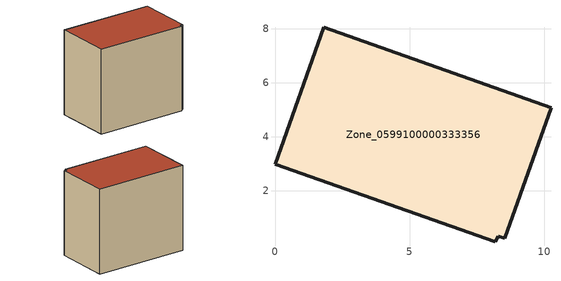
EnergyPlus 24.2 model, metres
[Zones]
Zone_0599100000333356
 floor ground (C_G): 8.53,0.22 8.28,0.31 8.19,0.09 0,2.98 1.81,8.07 10.25,5.08 z0.43
 wall outside (C_F): 10.25,5.08 1.81,8.07 0,2.98 8.19,0.09 8.28,0.31 8.53,0.22 10.25,5.08 z0.43:8.39
 roof outside (C_R): 8.28,0.31 8.53,0.22 10.25,5.08 1.81,8.07 0,2.98 8.19,0.09 z8.39
[BUILDING]
Pand.0599100000333356: North Axis=0; Terrain=City; Loads Convergence Tolerance Value=0.04; Temperature Convergence Tolerance Value=0.4; Solar Distribution=FullExterior; Maximum Number of Warmup Days=25; Minimum Number of Warmup Days=1
[Site:Location]
Rotterdam.The.Hague.AP_ZH_NLD Design_Conditions: Latitude=51.96; Longitude=4.45; Time Zone=1; Elevation=-4.5
[SITE:GROUNDTEMPERATURE:BUILDINGSURFACE]
18, 18, 18, 18, 18, 18, 18, 18, 18, 18, 18, 18
[MATERIAL] Thermal Absorptance=0.9; Solar Absorptance=0.7; Visible Absorptance=0.7
Name | Roughness | Thickness | Conductivity | Density | Specific Heat
G.TI.1975-1991 | MediumSmooth | 0.15 | 0.288461 | 540 | 1210
F.TI.1975-1991 | Rough | 0.3 | 0.230769 | 1920 | 840
R.TI.1975-1991 | MediumRough | 0.2 | 0.153846 | 1500 | 1000
[CONSTRUCTION]
C_G: G.TI.1975-1991
C_F: F.TI.1975-1991
C_R: R.TI.1975-1991
[ZONE]
Zone_0599100000333356: Type=1; Multiplier=1; Ceiling Height=Autocalculate; Volume=Autocalculate; Floor Area=autocalculate; Part of Total Floor Area=Yes
[ZONEINFILTRATION:DESIGNFLOWRATE]
Infil_Zone_0599100000333356: Zone or ZoneList or Space or SpaceList=Zone_0599100000333356; Schedule=AlwaysOn; Design Flow Rate Calculation Method=Flow/Area; Flow Rate per Floor Area=0.003; Constant Term Coefficient=1; Temperature Term Coefficient=0; Velocity Term Coefficient=0; Velocity Squared Term Coefficient=0
[HVACTEMPLATE:ZONE:IDEALLOADSAIRSYSTEM]
Zone_0599100000333356: Maximum Heating Supply Air Temperature=50; Minimum Cooling Supply Air Temperature=13; Maximum Heating Supply Air Humidity Ratio=0.0156; Minimum Cooling Supply Air Humidity Ratio=0.0077; Heating Limit=NoLimit; Cooling Limit=NoLimit; Dehumidification Control Type=ConstantSensibleHeatRatio; Cooling Sensible Heat Ratio=0.7; Dehumidification Setpoint=60; Humidification Control Type=None; Humidification Setpoint=30; Outdoor Air Method=None; Outdoor Air Flow Rate per Person=0.00944; Outdoor Air Flow Rate per Zone Floor Area=0; Outdoor Air Flow Rate per Zone=0; Demand Controlled Ventilation Type=None; Outdoor Air Economizer Type=NoEconomizer; Heat Recovery Type=None; Sensible Heat Recovery Effectiveness=0.7; Latent Heat Recovery Effectiveness=0.65
[ZONECONTROL:THERMOSTAT]
ThermostatControl_Zone_0599100000333356: Zone or ZoneList=Zone_0599100000333356; Control Type Schedule=DualSetpointControlType; Control 1=Thermostat_Zone_0599100000333356; Temperature Difference Between Cutout And Setpoint=0
[THERMOSTATSETPOINT:DUALSETPOINT]
Thermostat_Zone_0599100000333356: Heating Setpoint Temperature Schedule=HeatingSetpoint_Zone_0599100000333356; Cooling Setpoint Temperature Schedule=CoolingSetpoint_Zone_0599100000333356
[SCHEDULE:COMPACT]
HeatingSetpoint_Zone_0599100000333356: Through: 12/31, For: AllDays, Until: 24:00, 21
CoolingSetpoint_Zone_0599100000333356: Through: 12/31, For: AllDays, Until: 24:00, 24
DualSetpointControlType: Through: 12/31, For: AllDays, Until: 24:00, 4
AlwaysOn: Through: 12/31, For: AllDays, Until: 24:00, 1
